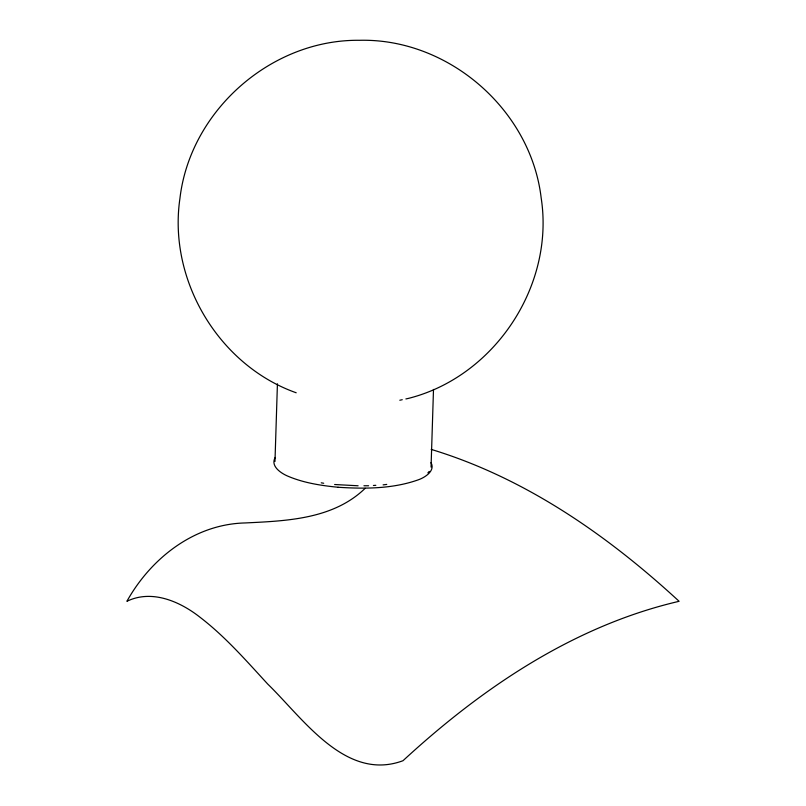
<?xml version="1.0" encoding="UTF-8"?>
<svg xmlns="http://www.w3.org/2000/svg" width="806" height="806" viewBox="0 0 806 806"><rect width="100%" height="100%" fill="white"/><g stroke="black" fill="none" stroke-linecap="round" stroke-linejoin="round"><path stroke-width="1.21" d="M274.977 461.465L277.425 383.807M431.059 467.087L433.497 389.429M275.259 457.445C269.99 466.14 281.254 473.424 287.923 476.195C303.781 482.945 321 485.565 338.046 487.257L338.087 487.257M365.168 488.315C333.17 519.235 286.956 520.908 245.226 522.943C194.417 524.091 150.954 558.175 126.895 601.306C151.82 589.136 180.05 601.488 200.14 617.346C225.358 636.7 246.324 660.809 267.763 684.103C303.116 718.388 345.673 782.011 403 760.713C481.525 688.264 573.761 625.788 679.105 601.306C607.553 535.315 525.139 477.898 431.17 449.395M399.816 400.229L402.244 399.716M405.881 398.94L408.31 398.426C494.531 376.745 554.79 285.757 541.169 197.923C530.781 109.656 448.378 38.114 359.506 40.3C271.169 39.252 190.075 110.785 179.919 198.528C167.96 279.914 218.517 365.229 296.195 392.774M383.102 484.88L386.749 484.416M373.41 485.474L375.828 485.323M358.106 485.776L334.631 484.517M363.939 485.766L368.604 485.766M338.046 487.257C364.927 488.98 392.804 488.91 418.475 479.761C424.792 477.535 435.683 470.825 430.978 462.614M321.251 482.814L323.7 483.257M429.175 471.439A78.091 22.659 1.8 0 1 427.895 472.84"/></g></svg>
